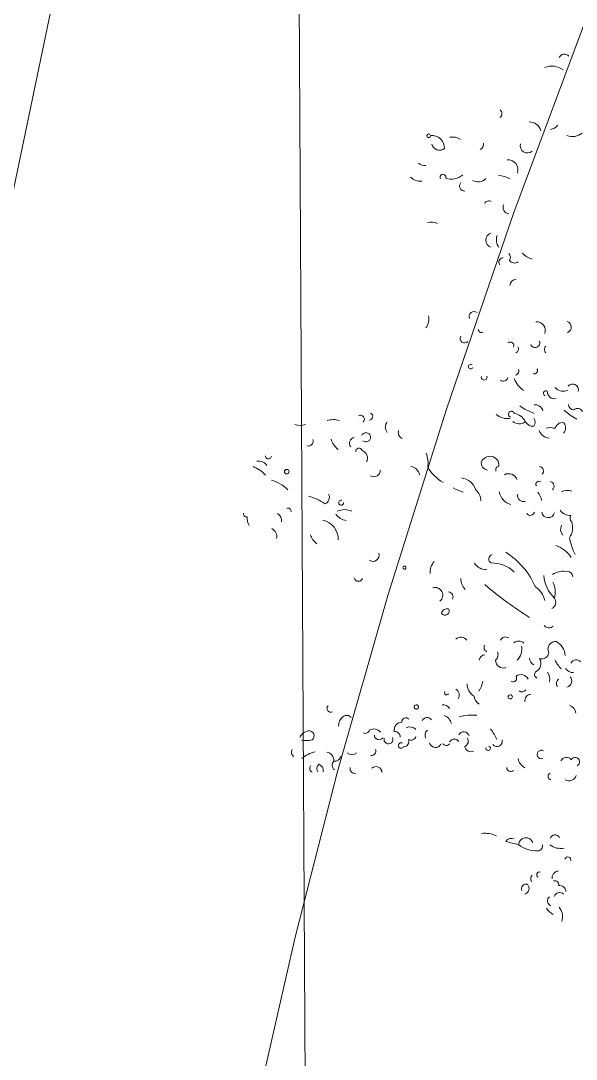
# Model space of a CAD drawing. Header units: millimetres. Extents: x -24439 to 198341, y -52871 to 149926.
# Drawn here: x 144179 to 145387, y 45171 to 47430 of the extents above; entities that cross this region are included whole.
import ezdxf

# ---------------------------------------------------------------- set-up
doc = ezdxf.new("R2010")
doc.units = ezdxf.units.MM
doc.linetypes.add('NET VAN', pattern=[1.06, 0.53, -0.53])
doc.layers.add('A-DETL-GENF-2', color=9, linetype='NET VAN', lineweight=9)
doc.layers.add('G-IMPT-1', color=9, linetype='Continuous', lineweight=9)

# ---------------------------------------------------------------- blocks, each defined once
blk = doc.blocks.new('NCV_TKCS_251209_TONG THE HIEN TRANG SAN DUONG - NCV_TKCS_HIEN TRANG_251209a_dwg_CX-1613001-TKCS_MB ĐỊNH VỊ CAO ĐỘ THIẾT KẾ')
at = {"layer": 'G-IMPT-1'}
blk.add_circle((-2094.9, 4568.9), 8.39, dxfattribs=at)
for centre, radius, start, end in [((-1561.7, 6288.6), 20.7, 57.56, 172.8428), ((-1580.1, 6189), 67.5, 69.244, 129.6807), ((-1737.8, 6031.9), 16.2, 319.399, 72.492), ((-1606.5, 5994.1), 44.1, 32.274, 107.0808), ((-1552.5, 6066.8), 37.4, 293.573, 341.404), ((-1468.5, 6081.2), 52.7, 263.742, 327.678), ((-1600.6, 5951.6), 26.2, 182.039, 327.825), ((-1775.1, 5905.9), 22, 310.596, 25.215), ((-1953.2, 5882.9), 6.82, 67.714, 22.286), ((-1929.3, 5843.8), 45.3, 15.32, 112.9477), ((-1853.6, 5850.8), 55.3, 74.642, 116.2412), ((-1643.6, 5847), 37.2, 359.169, 110.563), ((-1909.1, 5870.8), 28, 208.103, 327.49), ((-1648.3, 5695.8), 124.6, 80.1127, 99.8873), ((-1946, 5801), 27.3, 239.237, 300.763), ((-1860.6, 5754.3), 10.5, 354.885, 233.043), ((-1848.4, 5817.4), 64, 268.468, 327.677), ((-1746.3, 5813.4), 40.5, 257.3, 331.948), ((-1776.6, 5745.7), 17.7, 154.098, 291.321), ((-1597.9, 5719), 23.8, 168.843, 281.155), ((-1949.6, 5765.5), 51.2, 242.794, 292.229), ((-1672.2, 5704.2), 16.3, 74.29, 170.6501), ((-1620.6, 5588.4), 26.7, 125.619, 268.586), ((-1839.9, 5539.9), 48.6, 80.088, 123.6908), ((-1566.3, 5606), 45.7, 177.196, 233.73), ((-1467.8, 5646.1), 82.5, 242.462, 271.93), ((-1561.8, 5521.9), 16.6, 109.386, 227.994), ((-1559.1, 5542.1), 17.2, 338.028, 67.21), ((-1528.9, 5551.1), 21, 227.32, 326.102), ((-1492.8, 5454.2), 23.2, 108.869, 194.986), ((-1375.3, 5320.3), 31.4, 355.672, 111.3883), ((-1278.7, 5362.2), 20.8, 308.159, 90.4215), ((-1607.2, 5303), 18, 69.196, 218.298), ((-1367.4, 5275.1), 16.6, 213.973, 42.338), ((-1313.8, 5267.2), 15.6, 149.553, 247.316), ((-1806.9, 5232.5), 48, 336.955, 32.572), ((-1568, 5265.3), 10.6, 187.057, 319.545), ((-1450.8, 5240.8), 12.3, 346.509, 148.2519), ((-1432.7, 5232.3), 14.1, 307.878, 52.122), ((-1617.2, 5216.5), 15.9, 162.988, 335.899), ((-1410.3, 5156.7), 16.2, 302.029, 40.477), ((-1340.8, 5178.3), 11.2, 263.136, 56.899), ((-1188.5, 5151.6), 21.3, 1.855, 157.5339), ((-1566.3, 5125.8), 8.43, 71.018, 350.911), ((-1442.7, 5125.4), 16.8, 250.912, 2.829), ((-1325.6, 5192.7), 100.1, 218.822, 250.555), ((-1277, 5111.5), 9.4, 78.633, 269.943), ((-1249.2, 5127.3), 26.8, 194.325, 299.277), ((-1230.3, 5175.6), 40.2, 239.054, 310.093), ((-1508.6, 5103.2), 10.4, 185.858, 37.749), ((-1168.6, 5102.9), 20.1, 198.628, 284.767), ((-1146.1, 5072.3), 20.7, 46.269, 147.1497), ((-1294.7, 5031.9), 30, 32.868, 113.7332), ((-1078.9, 5327.2), 280.9, 245.142, 256.807), ((-1375.5, 5003.2), 10.9, 32.805, 269.088), ((-1359.7, 4954.6), 54.9, 43.418, 96.9832), ((-1276.8, 5291.1), 262.4, 252.616, 265.475), ((-1308.8, 4992.2), 25.5, 343.148, 53.722), ((-1176.3, 4997.2), 33.7, 106.3962, 178.7941), ((-1201, 5004.3), 28.9, 335.516, 53.97), ((-1401.7, 5044.7), 63.6, 245.81, 294.19), ((-1348.6, 5013.1), 36.6, 247.501, 321.741), ((-1296.7, 5014.3), 31.9, 223.664, 292.56), ((-1226.9, 5002.6), 44.4, 217.461, 279.796), ((-1217.4, 4964), 34.7, 77.804, 130.267), ((-1867.3, 4846.9), 13.4, 287.718, 80.4549), ((-1893.8, 4828.4), 14, 328.731, 137.5319), ((-1770.8, 4835), 29.8, 155.996, 237.401), ((-1727.2, 4826.8), 22.5, 175.483, 264.991), ((-1396.7, 4803.2), 32.9, 11.831, 177.9671), ((-1220.1, 4835), 16.1, 328.934, 100.4565), ((-1970.3, 4739.4), 61.4, 85.5566, 128.2978), ((-1855.9, 4771), 16.7, 244.109, 174.0039), ((-1403.6, 4810.3), 26.7, 192.913, 278.07), ((-1357.9, 4797.1), 14.4, 117.183, 212.306), ((-1314, 4763.1), 32, 36.263, 134.9399), ((-1206.7, 4788.6), 11, 67.856, 230.215), ((-1168.2, 4793.1), 16.8, 326.574, 92.9155), ((-1088.7, 4753.3), 45.6, 85.7956, 134.6529), ((-2112.3, 4795.5), 54.6, 265.845, 307.554), ((-1888.6, 4739.7), 19.9, 113.929, 240.044), ((-1698.8, 4720.5), 89.3, 7.224, 40.276), ((-1240.8, 4702), 69.1, 28.938, 56.482), ((-2051.7, 4696.9), 17.3, 271.842, 38.125), ((-1918.2, 4763.5), 66.8, 212.017, 251.404), ((-1865.8, 4714.7), 11.7, 30.536, 206.686), ((-1856.1, 4691.9), 28.7, 350.4059, 89.2036), ((-1664.4, 4679.3), 37.9, 26.817, 97.8921), ((-1497.6, 4857.6), 168.8, 228.205, 255.008), ((-1471.7, 4668.2), 62.5, 34.782, 99.2404), ((-1283.2, 4749.8), 60.9, 208.709, 270.534), ((-1248, 4733), 21.6, 183.232, 303.637), ((-1077.3, 4757.8), 46.8, 232.489, 287.779), ((-1048.1, 4707.6), 15.9, 159.444, 249.444), ((-1793.6, 4664.5), 22.9, 254.025, 19.67), ((-1446.1, 4927.5), 246.4, 257.276, 266.465), ((-1447.7, 4649.5), 60.9, 20.037, 63.229), ((-1208.5, 4686.3), 15.2, 233.484, 3.116), ((-1146.1, 4705.1), 23.6, 206.625, 1.447), ((-1054.1, 4664.2), 31.8, 168.806, 239.119), ((-1110, 4654), 68.3, 343.832, 34.492), ((-865.7, 4723.3), 199.4, 206.296, 224.779), ((-2174.9, 4604.3), 10.6, 195.254, 15.254), ((-1091.2, 4480.3), 114, 50.2849, 86.1118), ((-2192.8, 4540.3), 37.2, 52.699, 116.4193), ((-2225.8, 4433.8), 117.8, 58.7469, 85.6149), ((-2136.6, 4389.2), 134.2, 61.054, 90.8743), ((-1944, 4516.7), 25, 308.932, 45.342), ((-1873.4, 4518), 9.08, 95.738, 22.332), ((-1325.6, 4247.4), 280.5, 40.201, 74.561), ((-1987.1, 4318.4), 188.3, 71.809, 91.9303), ((-1838, 4441.2), 58.8, 80.0621, 132.9468), ((-1287, 4481.6), 16.3, 121.932, 259.307), ((-1011.7, 4445.8), 69, 98.6069, 140.3456), ((-1011.7, 4496.5), 20.4, 18.339, 120.5484), ((-2049.1, 4433.5), 11, 2.479, 133.9177), ((-1848.3, 4506.9), 46.3, 226.862, 283.897), ((-1315.2, 4485.9), 50.7, 230.018, 288.209), ((-1254, 4358.7), 112.9, 61.851, 108.6216), ((-978.3, 4521.8), 124.7, 201.14, 243.881), ((-1123.7, 4404), 90.6, 3.677, 41.282), ((-2091.4, 4383.2), 31.6, 11.2789, 74.138), ((-1912.9, 4367.3), 70.8, 15.072, 94.9444), ((-1434.7, 4386.2), 60.1, 154.927, 200.491), ((-1131.6, 4355.6), 75.6, 28.142, 74.5389), ((-1051, 4389.4), 27.1, 316.486, 48.966), ((-2190.6, 4380.6), 11.3, 182.619, 299.268), ((-2138.5, 4379.7), 47.5, 190.919, 231.009), ((-1888.6, 4418), 72.8, 216.719, 248.468), ((-1708, 4368.9), 22.1, 248.202, 36.049), ((-1320.8, 4398.7), 61.4, 197.671, 238.078), ((-715.3, 5709.7), 1445.1, 246.566, 254.554), ((-2093.1, 4323.8), 32.7, 3.95, 78.42), ((-1585.9, 4358.7), 5.66, 189.462, 170.5377), ((-1451.4, 4295), 28.2, 326.85, 123.1502), ((-1403.7, 4303.6), 17.3, 348.031, 101.9701), ((-1028.1, 4321.2), 21.5, 234.089, 332.392), ((-1736, 4278.6), 16.1, 211.26, 356.813), ((-1389.8, 4241.4), 19.6, 86.737, 188.242), ((-1399.7, 4250.5), 15.2, 231.433, 43.545), ((-976.9, 4234), 27.3, 98.82, 225.69), ((-995.7, 4199.2), 63.4, 20.9169, 76.711), ((-1156.9, 4205.1), 19.7, 71.08, 174.3892), ((-1104.8, 4195.6), 28.9, 65.503, 143.9841), ((-887.4, 4197.6), 21.5, 60.67, 169.7319), ((-1143.7, 4181.9), 52.8, 329.248, 30.752), ((-1021.6, 4210.5), 25.8, 268.82, 8.807), ((-1044.7, 4159.5), 33.8, 312.026, 47.974), ((-881, 4277), 119.1, 222.967, 242.223), ((-1310.1, 4151), 26.3, 51.614, 149.9548), ((-1211.1, 4169.2), 16.2, 164.753, 267.303), ((-1198.4, 4146.9), 29.3, 330.659, 36.075), ((-1030.9, 4184.4), 28, 198.93, 261.458), ((-1002.2, 4114.1), 37.9, 356.956, 56.174), ((-901.5, 4198.9), 29.6, 227.087, 292.897), ((-908.7, 4133.5), 22.6, 300.136, 59.864), ((-1209.1, 4119.3), 21.7, 107.455, 189.33), ((-1146.4, 4139.5), 27.3, 194.678, 306.964), ((-1062.2, 4080.7), 29.5, 43.202, 141.5714), ((-1009.7, 4127.9), 14, 152.301, 264.921), ((-919.7, 4121.4), 18.6, 143.091, 233.17), ((-1094.8, 4088.8), 14, 263.193, 47.255), ((-1304.9, 4037.7), 110.2, 344.298, 4.821), ((-1083.9, 4020.8), 7.68, 132.277, 100.8597), ((-1053.7, 4067.4), 17.7, 251.565, 341.565), ((-1007.6, 4029.7), 22.7, 113.034, 208.086), ((-872.9, 4018.8), 35.8, 21.8009, 84.4588), ((-1288.6, 3965.2), 27.1, 347.825, 73.106), ((-1198.3, 4034.5), 50.8, 195.512, 254.487), ((-1308.8, 3968.2), 7.7, 161.199, 350.726), ((-1174.4, 4000.8), 38.8, 203.134, 255.663), ((-1301.7, 3897.2), 27.3, 45.69, 113.0702), ((-1135.3, 3726.3), 201.1, 102.9131, 121.3056), ((-1398.9, 3887.9), 7.95, 144.528, 125.4718), ((-1296.1, 3845.4), 41.6, 30.39, 86.7524), ((-1236.6, 3722.6), 203.7, 42.05, 54.684), ((-790.7, 3863.3), 15.8, 311.952, 168.5577), ((-1344.6, 3842.8), 20.1, 53.939, 170.8215), ((-1203, 3831.2), 20.4, 32.911, 169.7089), ((-1083.8, 3853), 19.6, 236.203, 29.846), ((-915.7, 3853.1), 15.6, 77.484, 305.137), ((-819, 3847.5), 22.9, 55.945, 169.7222), ((-1424.3, 3792.3), 29, 108.128, 207.374), ((-1421.1, 3825.9), 13.6, 52.479, 206.101), ((-1392.5, 3781), 31.5, 61.679, 130.3396), ((-1313.7, 3804.6), 26.6, 149.433, 217.721), ((-1227.8, 3796.8), 19.9, 52.112, 166.7677), ((-1202.7, 3817.1), 20.6, 309.708, 50.292), ((-1107, 3819.2), 8.21, 174.888, 95.1122), ((-951.4, 3835.8), 46.2, 207.598, 260.728), ((-800.7, 3817.6), 28, 258.595, 357.156), ((-1693.9, 3793.6), 14.3, 155.659, 310.602), ((-1610.5, 3753.1), 40.9, 144.083, 198.855), ((-1626, 3765.6), 21, 54.578, 146.6615), ((-1514.8, 3735.7), 32.2, 55.495, 134.8931), ((-1442.6, 3761.3), 19.2, 14.036, 112.8332), ((-1406.6, 3754.1), 18.5, 285.369, 39.922), ((-1389.4, 3785.1), 19.3, 261.021, 358.59), ((-1296.9, 3787.7), 22, 208.889, 351.721), ((-1259.4, 3799.5), 15.1, 227.677, 338.312), ((-1169.2, 3810.4), 22.3, 203.95, 312.273), ((-1008.1, 3776.4), 14.8, 199.044, 324.695), ((-857.1, 3788.1), 12.9, 132.59, 272.651), ((-1553.7, 3757.7), 16.1, 261.131, 2.843), ((-1499.4, 3750.8), 16.7, 198.435, 341.565), ((-1461.8, 3745.6), 16.2, 180.334, 43.27), ((-1411.6, 3737.6), 10, 75.68, 351.702), ((-1729.6, 3653.7), 42.8, 117.8825, 171.683), ((-1741.5, 3675.2), 18.3, 320.723, 116.5967), ((-1510, 3687.2), 16.7, 284.18, 36.511), ((-1769.9, 3736.8), 84.6, 274.873, 300.178), ((-1580.4, 3681), 27.2, 245.83, 325.218), ((-1646.5, 3527.8), 113.6, 119.8677, 147.3381), ((-1660.1, 3605.2), 32.5, 14.662, 93.6636), ((-1632, 3635.1), 22, 278.473, 6.39), ((-1470.4, 3618), 21.4, 17.864, 151.2556), ((-1768.6, 3604.3), 17.3, 161.86, 258.653), ((-1660.5, 3575.3), 20.5, 144.114, 231.075), ((-1680.9, 3561.1), 26.4, 8.3439, 81.656), ((-1609.7, 3603.5), 21.4, 152.66, 248.451), ((-1548.7, 3608.7), 16.8, 183.181, 303.691), ((-778.7, 3571.4), 18.2, 42.215, 182.546), ((-1689.3, 3568), 16.3, 164.291, 260.651), ((-874.1, 3521.6), 27.5, 38.976, 190.575), ((-833.8, 3532), 18.6, 292.372, 28.32), ((-769.4, 3608.4), 64, 250.01, 298.161), ((-999.6, 3418.7), 106.2, 82.986, 112.7207), ((-925.1, 3508.4), 23.4, 81.2613, 164.2082), ((-935.6, 3795.7), 281.2, 267.541, 277.039), ((-861.3, 3619.1), 109.9, 248.775, 288.361), ((-713.2, 3514.7), 11.2, 0, 180), ((-725, 3443), 25.6, 114.097, 203.402), ((-796.2, 3433.7), 10.4, 93.721, 255.891), ((-732.8, 3415.9), 14.1, 0.843, 126.0274), ((-828, 3371), 17.2, 91.536, 218.429), ((-839.5, 3369), 22.1, 305.333, 60.391), ((-801.3, 3416.1), 21.9, 154.708, 222.783), ((-701.9, 3373.6), 20.5, 63.159, 180.853), ((-708.7, 3395.7), 22.8, 19.03, 116.2091), ((-722.2, 3357.4), 19.9, 148.693, 258.564), ((-685.2, 3392), 84.9, 232.132, 254.738), ((-722.5, 3297.6), 52.2, 357.295, 57.653)]:
    blk.add_arc(centre, radius, start, end, dxfattribs=at)
blk = doc.blocks.new('NCV_TKCS_251209_TONG THE HIEN TRANG SAN DUONG - NCV_TKCS_HIEN TRANG_251209a_dwg-1612995-TKCS_MB ĐỊNH VỊ CAO ĐỘ THIẾT KẾ')
at = {"layer": 'G-IMPT-1', "flags": 128}
for points in [[(563619792.9, 1145026749.7), (563619612.5, 1145027034.7), (563619440.2, 1145027334.7), (563619279.9, 1145027648.7), (563619132.1, 1145027979.1), (563618996.3, 1145028329.1), (563618872.3, 1145028701.8), (563618759.5, 1145029100.4), (563618657.7, 1145029528.3), (563618566.4, 1145029988.6), (563618485.2, 1145030484.4), (563618413.7, 1145031016.2), (563618350.8, 1145031572.5), (563618295.6, 1145032139.4), (563618246.9, 1145032702.5), (563618203.7, 1145033247.7), (563618165, 1145033760.8), (563618129.5, 1145034227.7), (563618096.4, 1145034634.2), (563618064.5, 1145034970.3), (563618032.5, 1145035243)], [(563633795.4, 1144983892.4), (563632842, 1144987228), (563628322, 1145001121), (563621443.2, 1145024145.7), (563617911.8, 1145035632.8), (563612430, 1145053330), (563609036.9, 1145064493.7), (563606296.8, 1145072376.5), (563601696, 1145088856), (563597882, 1145088677), (563595394.2, 1145091035.9)], [(563619360.2, 1145030584.3), (563619336.7, 1145030929.2), (563619321.4, 1145031300.7), (563619315.6, 1145031698.9), (563619320.6, 1145032123.8), (563619337.7, 1145032575.3), (563619368.4, 1145033053.5), (563619413, 1145033556.3), (563619468.7, 1145034073.3), (563619532.1, 1145034592.1), (563619599.4, 1145035100.1), (563619667, 1145035585.1)]]:
    blk.add_lwpolyline(points, dxfattribs=at)
at = {"xscale": 0.5999999999997676, "yscale": 0.5999999999997676, "zscale": 0.5999999999997676, "rotation": 0.0005022315763634679}
blk.add_blockref('NCV_TKCS_251209_TONG THE HIEN TRANG SAN DUONG - NCV_TKCS_HIEN TRANG_251209a_dwg_CX-1613001-TKCS_MB ĐỊNH VỊ CAO ĐỘ THIẾT KẾ', (563620284.2, 1145029152.1), dxfattribs=at)
blk = doc.blocks.new('NCV_TKCS_251209_TONG THE HIEN TRANG SAN DUONG - NCV_TKCS_251209_TONG THE HIEN TRANG SAN DUONG-1605292-TKCS_MB ĐỊNH VỊ CAO ĐỘ THIẾT KẾ')
at = {"rotation": 343.2379237072182}
blk.add_blockref('NCV_TKCS_251209_TONG THE HIEN TRANG SAN DUONG - NCV_TKCS_HIEN TRANG_251209a_dwg-1612995-TKCS_MB ĐỊNH VỊ CAO ĐỘ THIẾT KẾ', (-869777547.7, -933796958.8), dxfattribs=at)

msp = doc.modelspace()

# ---------------------------------------------------------------- block references
at = {"layer": 'A-DETL-GENF-2'}
msp.add_blockref('NCV_TKCS_251209_TONG THE HIEN TRANG SAN DUONG - NCV_TKCS_251209_TONG THE HIEN TRANG SAN DUONG-1605292-TKCS_MB ĐỊNH VỊ CAO ĐỘ THIẾT KẾ', (26103.5, 9888.2), dxfattribs=at)

doc.saveas('drawing.dxf')
